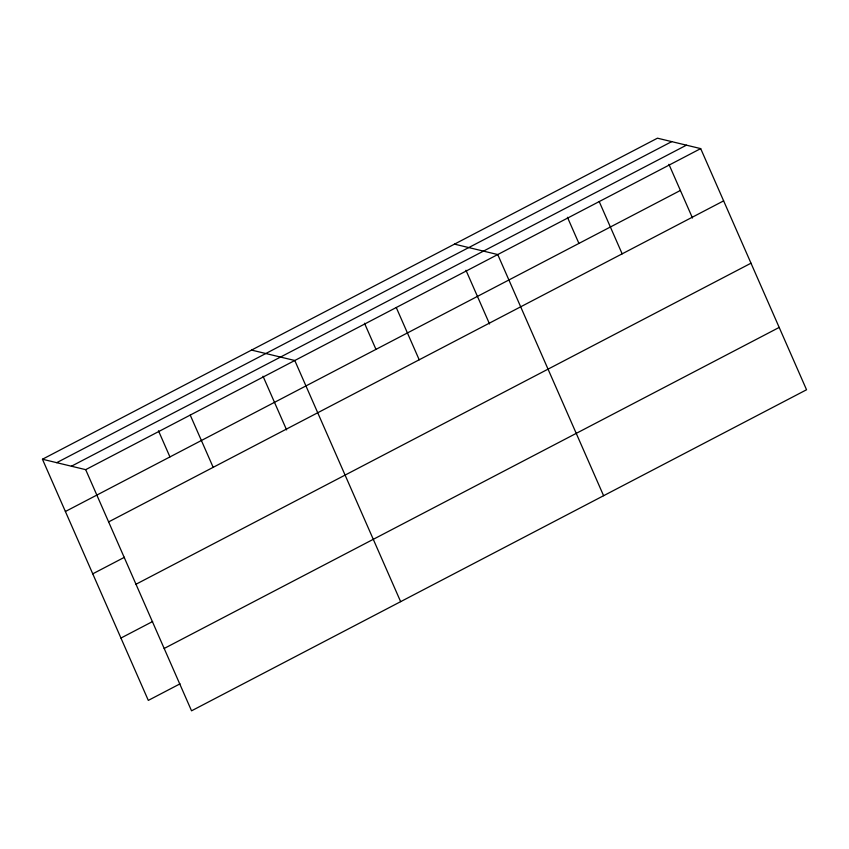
<?xml version="1.0" encoding="UTF-8"?>
<svg xmlns="http://www.w3.org/2000/svg" width="849" height="849" viewBox="0 0 849 849"><rect width="100%" height="100%" fill="white"/><g stroke="black" fill="none" stroke-linecap="round" stroke-linejoin="round"><path stroke-width="1.27" d="M42.45 459.235L657.455 138.185L700.69 148.607L806.55 389.765L191.545 710.815L85.685 469.656L42.45 459.235L148.31 700.393L180.03 683.838M56.713 462.673L671.729 141.624M71.412 466.218L686.427 145.168M85.685 469.656L700.69 148.607M65.394 511.501L680.399 190.452M108.619 521.912L723.635 200.863M92.753 573.828L124.474 557.273M135.989 584.25L750.994 263.201M120.951 638.055L152.661 621.5M164.175 648.477L779.191 327.427M454.502 244.141L497.737 254.551L603.597 495.71M251.548 350.085L294.783 360.496L400.643 601.654M668.927 164.324L692.497 218.023M599.214 201.574L622.158 253.84M567.45 217.291L578.922 243.419M465.974 270.269L489.544 323.968M396.26 307.518L419.204 359.785M364.497 323.236L375.969 349.374M263.02 376.213L286.601 429.912M190.229 415.076L213.173 467.332M158.476 430.793L169.938 456.921"/></g></svg>
